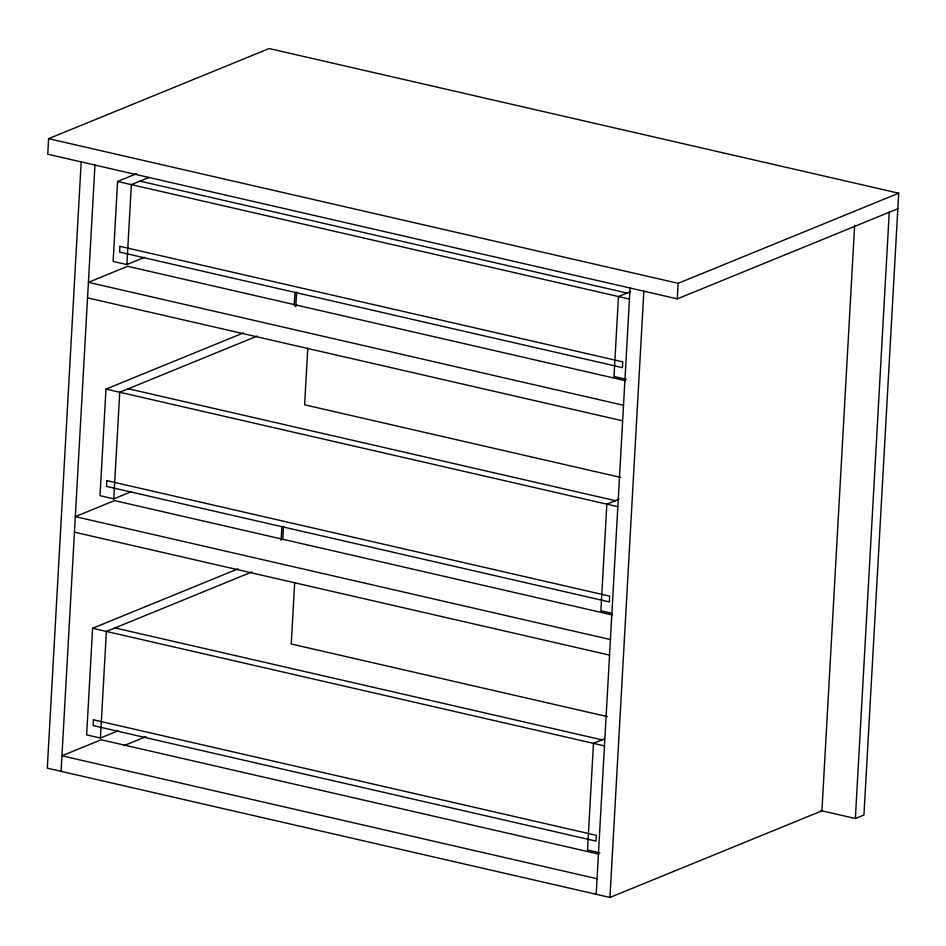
<?xml version="1.0" encoding="UTF-8"?>
<svg xmlns="http://www.w3.org/2000/svg" width="946" height="946" viewBox="0 0 946 946"><rect width="100%" height="100%" fill="white"/><g stroke="black" fill="none" stroke-linecap="round" stroke-linejoin="round"><path stroke-width="1.42" d="M821.022 810.627L855.361 818.515L863.935 815.003L898.7 193.197L269.161 48.542L48.624 138.672L47.749 154.222L677.289 298.877L897.837 208.735M81.19 161.908L47.3 768.176L609.945 897.458L821.92 810.828L854.652 225.207M61.076 771.345L94.967 165.077M238.073 568.818L92.602 628.274L86.642 734.876L100.418 738.034L118.084 730.809M243.288 332.98L105.976 389.102L100.016 495.692L113.78 498.861L131.459 491.636M136.614 173.674L117.588 181.455L113.118 261.403L126.882 264.573L144.561 257.347M100.418 738.034L106.378 631.443L251.837 571.987M113.78 498.861L119.74 392.259L257.052 336.149M126.882 264.573L131.352 184.624L149.03 177.399M281.128 540.154L281.861 526.875M294.23 305.605L294.975 292.338M282.748 539.527L283.493 526.272M295.767 306.717L296.595 291.983M294.655 582.913L291.25 643.99L607.356 716.619M307.793 348.093L304.612 404.805L620.73 477.446M596.169 894.289L630.071 288.022M609.945 897.458L643.848 291.191M677.289 298.877L678.152 283.327L898.7 193.197M855.361 818.515L889.252 212.247M630.686 291.545L618.459 296.547L613.989 376.496L626.382 379.334M619.086 499.181L606.847 504.183L600.887 610.785L611.908 613.315M123.973 745.637L145.861 736.686M604.352 738.921L593.473 743.367L587.513 849.957L599.906 852.807M48.624 138.672L678.152 283.327M139.925 181.112L627.032 293.035M117.588 181.455L629.468 299.078M625.318 380.659L127.615 266.299L88.416 282.334L623.52 405.278M87.54 297.872L622.645 420.828M128.325 388.759L615.42 500.682M105.976 389.102L617.868 506.713M612.228 614.959L114.525 500.6L75.313 516.622L610.418 639.567M74.438 532.16L609.543 655.117M114.951 627.931L602.046 739.855M92.602 628.274L604.494 745.897M598.853 854.132L101.151 739.772L61.939 755.795L597.044 878.751M93.465 719.8L93.134 725.57L595.98 841.112L596.299 835.33L93.465 719.8M106.839 480.615L106.508 486.386L609.354 601.928L609.673 596.157L106.839 480.615M119.929 246.327L119.61 252.097L622.444 367.639L622.775 361.869L119.929 246.327"/></g></svg>
